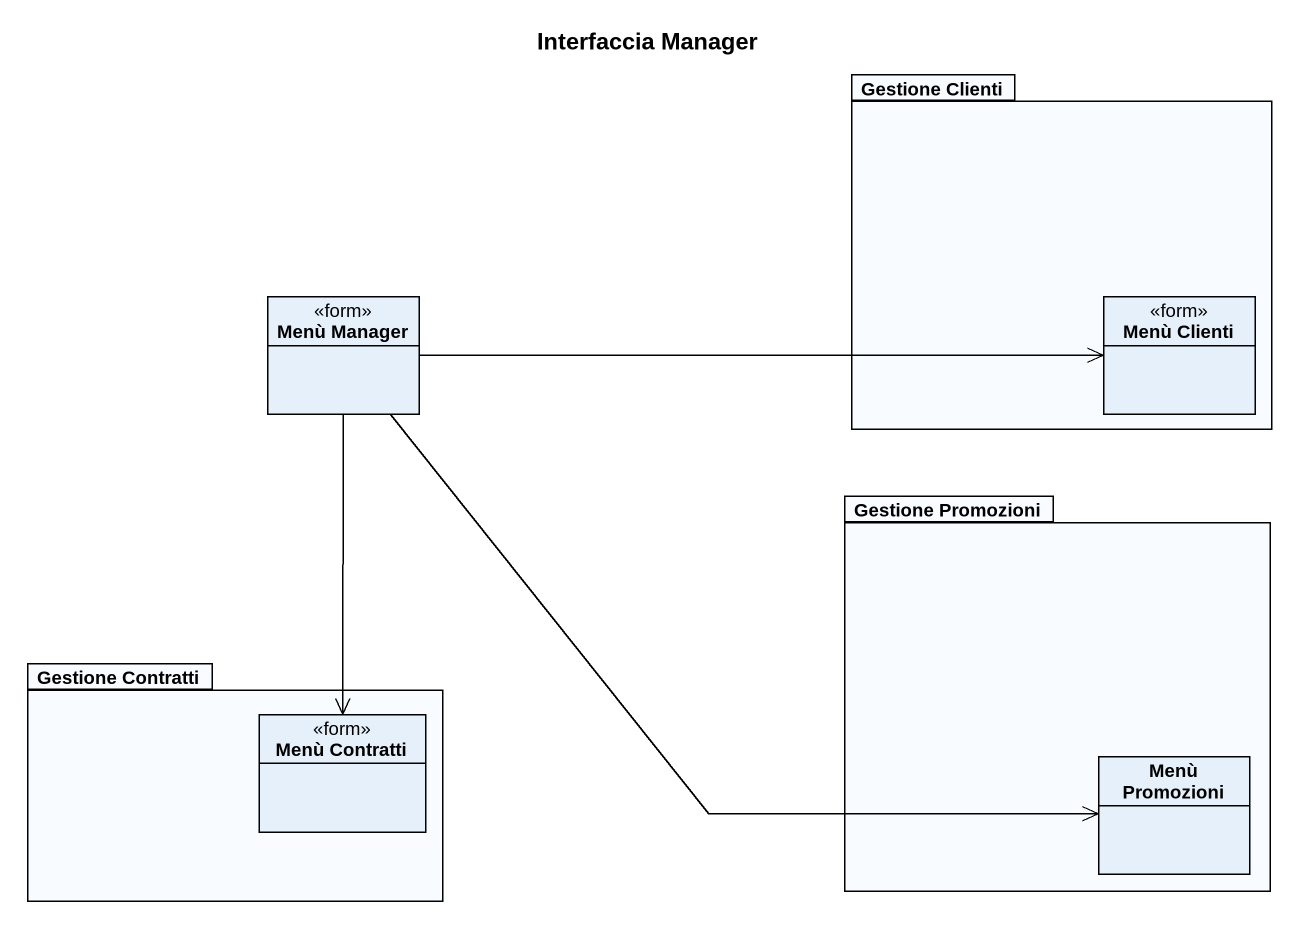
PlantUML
@startuml
title Interfaccia Manager
hide circle
hide empty members
package "Gestione Clienti" as Gestione_Clienti {
  class "Menù Clienti" as Menù_Clienti <<form>>
}
class "Menù Manager" as Menù_Manager <<form>>
package "Gestione Promozioni" as Gestione_Promozioni {
  class "Menù Promozioni" as Menù_Promozioni
}
package "Gestione Contratti" as Gestione_Contratti {
  class "Menù Contratti" as Menù_Contratti <<form>>
}
Menù_Manager -right-> Menù_Clienti
Menù_Manager --> Menù_Contratti
Menù_Manager -right-> Menù_Promozioni
@enduml
